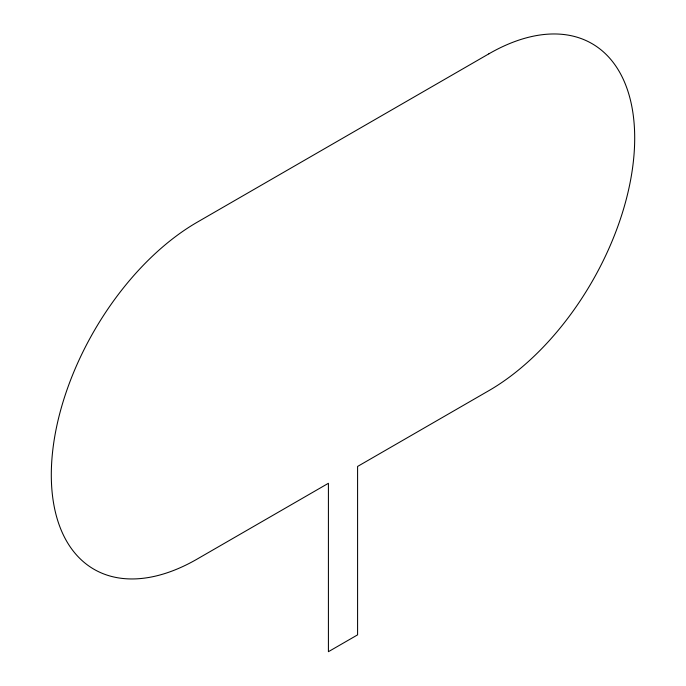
<?xml version="1.0" encoding="UTF-8"?>
<svg xmlns="http://www.w3.org/2000/svg" width="686" height="686" viewBox="0 0 686 686"><rect width="100%" height="100%" fill="white"/><g stroke="black" fill="none" stroke-linecap="round" stroke-linejoin="round"><path stroke-width="1.03" d="M488.852 53.842L197.148 222.247A206.263 119.081 -60 0 0 51.304 474.866A206.263 119.081 -60 0 0 197.148 559.073L328.414 483.287L328.414 651.7L357.586 634.859L357.586 466.446L488.852 390.66A206.263 119.081 -60 0 0 634.696 138.049A206.263 119.081 -60 0 0 488.852 53.842"/></g></svg>
